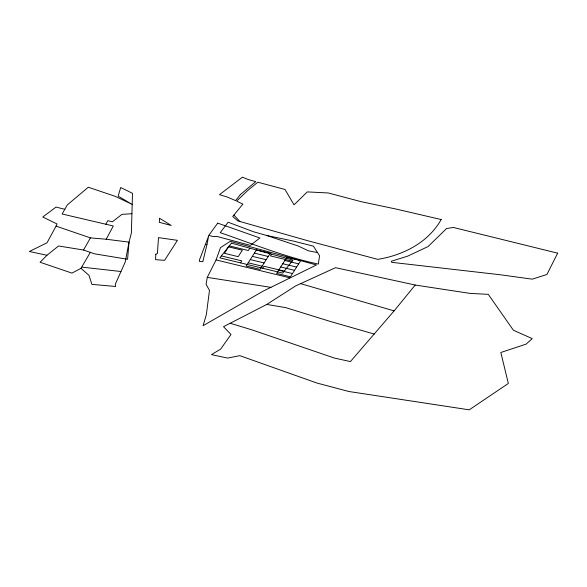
<?xml version="1.0" encoding="UTF-8"?>
<svg xmlns="http://www.w3.org/2000/svg" width="587" height="587" viewBox="0 0 587 587"><rect width="100%" height="100%" fill="white"/><g stroke="black" fill="none" stroke-linecap="round" stroke-linejoin="round"><path stroke-width="0.88" d="M106.21 239.239L113.291 225.98L62.127 213.998L67.285 204.929L88.285 187.231L115.309 196.359L132.354 204.511L118.126 196.102L120.717 187.517L132.493 193.321L131.385 232.966L129.023 242.123L125.222 262.044L115.375 284.079L115.602 286.478L91.902 284.357L88.997 275.354L80.991 268.31L71.944 273.109L40.085 262.257L46.96 255.272L58.561 245.982L83.523 250.018L94.441 253.811L127.577 259.271L129.023 242.123L106.21 239.239L90.435 237.889L56.044 226.127L47.026 242.783L29.35 251.5L46.96 255.272M207.27 277.365L206.066 284.343L209.478 290.367L206.36 314.551L203.095 325.712L263.38 291.027L316.466 264.972L230.273 241.286L220.47 247.655L216.075 259.916L207.27 277.365L270.989 287.381M206.94 244.64L208.678 235.893L199.389 260.144L199.58 261.516L202.823 261.699L206.94 244.64L205.355 244.412M56.044 226.127L57.064 223.985L42.756 217.007L56.036 207.079L64.805 209.288M105.829 224.227L107.832 220.639L112.337 221.849L121.905 214.38L131.936 213.705M80.991 268.31L90.391 252.234M83.523 250.018L90.435 237.889M240.501 262.866L241.778 260.855L221.387 255.903M249.835 248.184L248.345 250.524L229.253 245.887M262.631 268.237L263.908 266.227L284.255 271.165M271.583 254.164L270.475 255.895L292.113 261.149M230.185 323.246L252.117 329.931L334.407 358.063L350.41 361.585L394.126 310.883L415.214 285.033L470.048 293.397L488.281 294.344L513.376 330.217L532.255 338.64L526.069 344.136L500.828 352.486L508.335 383.45L469.233 409.829L348.905 391.507L316.958 383.054L239.812 355.656L227.661 358.085L211.474 354.629L220.668 349.096L230.992 334.48L223.522 326.68L266.769 304.426L295.562 285.964L335.537 267.679L415.214 285.033M81.945 267.129L120.951 271.517M266.769 304.426L285.847 307.654L330.129 321.405L374.271 334.062M317.516 252.557L308.41 250.81L298.313 246.048L266.366 235.394L253.701 231.814L228.13 222.216L220.228 232.665C252.703 243.788 284.636 256.937 318.323 264.084L319.577 255.8L313.458 246.173L293.566 241.118L266.366 235.394M254.391 253.129L268.222 256.482M284.82 260.511L298.651 263.871M252.337 256.358L266.168 259.711M282.765 263.739L296.596 267.1M250.289 259.586L264.113 262.939M280.711 266.968L294.542 270.328M248.235 262.815L262.066 266.168M278.664 270.196L292.487 273.557M216.075 259.916L289.787 277.812M300.852 283.712L394.126 310.883M233.912 215.055L239.856 221.49M155.79 254.259L155.599 259.674L164.595 260.342L177.413 240.332L158.505 237.632L157.382 253.525L155.79 254.259M159.598 218.298L159.297 222.326L171.221 225.474L159.598 218.298M557.65 253.158L546.923 274.481L532.255 279.163L500.689 274.811L391.712 262.33L391.331 261.237L407.635 256.159L428.099 246.547L446.59 228.504L453.391 227.47L557.65 253.158M228.504 246.841L224.395 253.298L238.227 256.658L242.336 250.201L228.504 246.841M256.446 249.901L246.18 266.043L260.012 269.396L270.277 253.254L256.446 249.901M286.874 257.282L276.609 273.425L290.44 276.785L300.705 260.643L286.874 257.282M441.189 219.545C428.341 242.292 403.9 254.883 378.842 259.183L377.801 259.381L307.617 240.677L237.852 220.917L232.701 216.53L242.901 204.107L236.598 201.106L247.648 190.555L257.81 182.205L284.996 189.469L294.036 204.834L307.28 191.905L328.236 192.962L361.401 201.737L396.269 209.097L441.189 219.545M217.711 223.133L208.781 235.387L212.516 236.407L217.219 236.517L250.385 245.381L259.887 237.97L217.711 223.133M231.417 243.128L219.861 257.854L282.721 273.116L292.986 260.041L231.417 243.128M240.303 194.657L235.563 200.607L227.485 197.122L219.501 194.664L242.402 177.171L248.411 179.6L255.734 181.632L240.303 194.657"/></g></svg>
